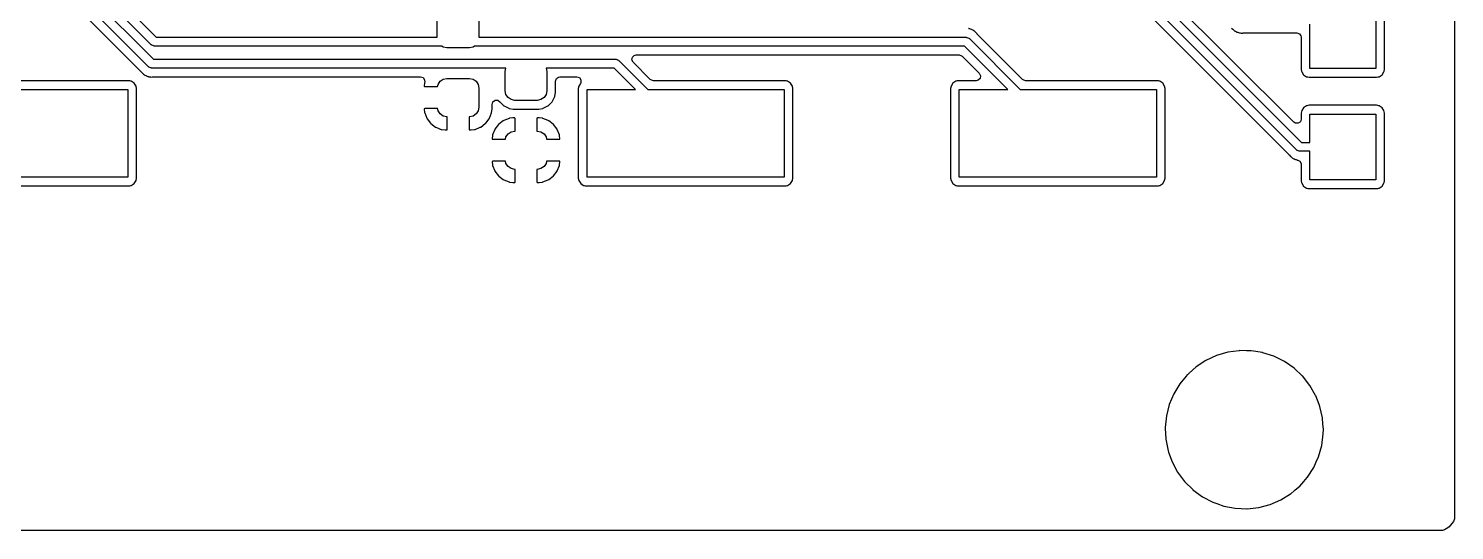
# Model space of a CAD drawing. Extents: x 0.04 to 2.01, y 0.04 to 5.04.
# Drawn here: x 0.728 to 2.01, y 0.037 to 0.488 of the extents above; entities that cross this region are included whole.
import ezdxf

# ---------------------------------------------------------------- set-up
doc = ezdxf.new("R2010")
doc.units = 0
doc.header["$MEASUREMENT"] = 0
doc.layers.add('BLACK', color=7, linetype='CONTINUOUS')

msp = doc.modelspace()

# ---------------------------------------------------------------- linework, layer by layer
at = {"layer": 'BLACK', "linetype": 'CONTINUOUS'}
for p, q in [((2.00982, 3.86016), (2.00982, 0.047923)), ((0.649876, 0.628669), (0.828728, 0.449817)), ((0.835799, 0.453909), (0.654696, 0.635011)), ((0.661417, 0.639426), (0.840213, 0.46063)), ((0.838385, 0.473594), (0.67635, 0.635629)), ((0.683071, 0.640044), (0.8428, 0.480315)), ((1.86537, 0.404034), (1.65033, 0.619081)), ((1.868, 0.379106), (1.63884, 0.608268)), ((1.64326, 0.614989), (1.87242, 0.385827)), ((1.63671, 0.599232), (1.74891, 0.487038)), ((1.93898, 0.511417), (1.93898, 0.452362)), ((1.94687, 0.451585), (1.94687, 0.512195)), ((1.09547, 0.480315), (1.09547, 0.496801)), ((1.13287, 0.496801), (1.13287, 0.480315)), ((1.57328, 0.488184), (1.57303, 0.488209)), ((1.57354, 0.488082), (1.57328, 0.488184)), ((1.57426, 0.487796), (1.57354, 0.488082)), ((1.57354, 0.488082), (1.57354, 0.488082)), ((1.5748, 0.487624), (1.57426, 0.487796)), ((1.57582, 0.487382), (1.5748, 0.487624)), ((1.57612, 0.487178), (1.57582, 0.487382)), ((1.57619, 0.487125), (1.57612, 0.487178)), ((1.57612, 0.487178), (1.57612, 0.487178)), ((1.57696, 0.486719), (1.57619, 0.487125)), ((1.80951, 0.488634), (1.81067, 0.487555)), ((1.81067, 0.487555), (1.81078, 0.487454)), ((1.81078, 0.487454), (1.81132, 0.486911)), ((1.87992, 0.452362), (1.87992, 0.492118)), ((0.8428, 0.480315), (1.09547, 0.480315)), ((1.13287, 0.480315), (1.57094, 0.480315)), ((1.57094, 0.480315), (1.57125, 0.480217)), ((1.57125, 0.480217), (1.57156, 0.480266)), ((1.57156, 0.480266), (1.57238, 0.479848)), ((1.57238, 0.479848), (1.57326, 0.479563)), ((1.57326, 0.479563), (1.57345, 0.479306)), ((1.57345, 0.479306), (1.57373, 0.479162)), ((1.57373, 0.479162), (1.61947, 0.433425)), ((1.57738, 0.486551), (1.57696, 0.486719)), ((1.57764, 0.486306), (1.57738, 0.486551)), ((1.57823, 0.485757), (1.57764, 0.486306)), ((1.57839, 0.485622), (1.57823, 0.485757)), ((1.57853, 0.485522), (1.57839, 0.485622)), ((1.57907, 0.484979), (1.57853, 0.485522)), ((1.57918, 0.484878), (1.57907, 0.484979)), ((1.58061, 0.483554), (1.57918, 0.484878)), ((1.58069, 0.483377), (1.58061, 0.483554)), ((1.5808, 0.483254), (1.58069, 0.483377)), ((1.62159, 0.44246), (1.5808, 0.483254)), ((1.74891, 0.487038), (1.86093, 0.375014)), ((1.81132, 0.486911), (1.81146, 0.486811)), ((1.81146, 0.486811), (1.81162, 0.486676)), ((1.81162, 0.486676), (1.81247, 0.485882)), ((1.81247, 0.485882), (1.81281, 0.485749)), ((1.81281, 0.485749), (1.81281, 0.485749)), ((1.81281, 0.485749), (1.8129, 0.485714)), ((1.8129, 0.485714), (1.81366, 0.485308)), ((1.81366, 0.485308), (1.81373, 0.485255)), ((1.81373, 0.485255), (1.81373, 0.485255)), ((1.81373, 0.485255), (1.81403, 0.485051)), ((1.81403, 0.485051), (1.81438, 0.484968)), ((1.81438, 0.484968), (1.81438, 0.484968)), ((1.81438, 0.484968), (1.81505, 0.484809)), ((1.81505, 0.484809), (1.81559, 0.484637)), ((1.81559, 0.484637), (1.81657, 0.484249)), ((1.81657, 0.484249), (1.81682, 0.484224)), ((1.81682, 0.484224), (1.81706, 0.484224)), ((1.81706, 0.484224), (1.81796, 0.484119)), ((1.81796, 0.484119), (1.81832, 0.484034)), ((1.81832, 0.484034), (1.81946, 0.484189)), ((1.81946, 0.484189), (1.81998, 0.484224)), ((1.81998, 0.484224), (1.86813, 0.484224)), ((1.86813, 0.484224), (1.87042, 0.48348)), ((1.87042, 0.48348), (1.87184, 0.481531)), ((1.87184, 0.481531), (1.87203, 0.480327)), ((1.87203, 0.480327), (1.87203, 0.451585)), ((0.838668, 0.47345), (0.838385, 0.473594)), ((0.838855, 0.473193), (0.838668, 0.47345)), ((0.839731, 0.472908), (0.838855, 0.473193)), ((0.840553, 0.472489), (0.839731, 0.472908)), ((0.840867, 0.472539), (0.840553, 0.472489)), ((0.841169, 0.472441), (0.840867, 0.472539)), ((1.09956, 0.472441), (0.841169, 0.472441)), ((1.10079, 0.47162), (1.09956, 0.472441)), ((1.10408, 0.470965), (1.10079, 0.47162)), ((1.12426, 0.470965), (1.10408, 0.470965)), ((1.12756, 0.47162), (1.12426, 0.470965)), ((1.12879, 0.472441), (1.12756, 0.47162)), ((1.56931, 0.472441), (1.12879, 0.472441)), ((1.27042, 0.46004), (1.2708, 0.462419)), ((1.2708, 0.462419), (1.2725, 0.464122)), ((1.2725, 0.464122), (1.27427, 0.464547)), ((1.27427, 0.464547), (1.56443, 0.464547)), ((1.56443, 0.464547), (1.56672, 0.463803)), ((1.56672, 0.463803), (1.56719, 0.463406)), ((1.56719, 0.463406), (1.58262, 0.447973)), ((1.60833, 0.433425), (1.56931, 0.472441)), ((0.828728, 0.449817), (0.828834, 0.449694)), ((0.828834, 0.449694), (0.82892, 0.449517)), ((0.82892, 0.449517), (0.829184, 0.449272)), ((0.829184, 0.449272), (0.830347, 0.448194)), ((0.836082, 0.453765), (0.835799, 0.453909)), ((0.836269, 0.453508), (0.836082, 0.453765)), ((0.837145, 0.453223), (0.836269, 0.453508)), ((0.837967, 0.452804), (0.837145, 0.453223)), ((0.838281, 0.452854), (0.837967, 0.452804)), ((0.838583, 0.452756), (0.838281, 0.452854)), ((1.15713, 0.452756), (0.838583, 0.452756)), ((0.840213, 0.46063), (1.25598, 0.46063)), ((1.1565, 0.449557), (1.15713, 0.452756)), ((1.1565, 0.432333), (1.1565, 0.449557)), ((1.25435, 0.452756), (1.19326, 0.452756)), ((1.19326, 0.452756), (1.1939, 0.449557)), ((1.1939, 0.449557), (1.1939, 0.432333)), ((1.27368, 0.433425), (1.25435, 0.452756)), ((1.25598, 0.46063), (1.25629, 0.460532)), ((1.25629, 0.460532), (1.2566, 0.460581)), ((1.2566, 0.460581), (1.25742, 0.460163)), ((1.25742, 0.460163), (1.2583, 0.459878)), ((1.2583, 0.459878), (1.25849, 0.459621)), ((1.25849, 0.459621), (1.25877, 0.459477)), ((1.25877, 0.459477), (1.28482, 0.433425)), ((1.27151, 0.457894), (1.27042, 0.46004)), ((1.28695, 0.44246), (1.27151, 0.457894)), ((1.87203, 0.451585), (1.87206, 0.451397)), ((1.87206, 0.451397), (1.87238, 0.449817)), ((1.87238, 0.449817), (1.87249, 0.449282)), ((1.87249, 0.449282), (1.87423, 0.446671)), ((1.93898, 0.452362), (1.87992, 0.452362)), ((1.94467, 0.446671), (1.94641, 0.449282)), ((1.94641, 0.449282), (1.94652, 0.449817)), ((1.94652, 0.449817), (1.94683, 0.451397)), ((1.94683, 0.451397), (1.94687, 0.451585)), ((0.817982, 0.441319), (0.709704, 0.441319)), ((0.819016, 0.441113), (0.817982, 0.441319)), ((0.819908, 0.440936), (0.819016, 0.441113)), ((0.820285, 0.440861), (0.819908, 0.440936)), ((0.819908, 0.440936), (0.819908, 0.440936)), ((0.822896, 0.439116), (0.820285, 0.440861)), ((0.82464, 0.436505), (0.822896, 0.439116)), ((0.825098, 0.434203), (0.82464, 0.436505)), ((0.830347, 0.448194), (0.830452, 0.448092)), ((0.830452, 0.448092), (0.830995, 0.447549)), ((0.830995, 0.447549), (0.831141, 0.447449)), ((0.831141, 0.447449), (0.831296, 0.447314)), ((0.831296, 0.447314), (0.832151, 0.44652)), ((0.832151, 0.44652), (0.832486, 0.446386)), ((0.832486, 0.446386), (0.832486, 0.446386)), ((0.832486, 0.446386), (0.832572, 0.446352)), ((0.832572, 0.446352), (0.833333, 0.445946)), ((0.833333, 0.445946), (0.83341, 0.445893)), ((0.83341, 0.445893), (0.83341, 0.445893)), ((0.83341, 0.445893), (0.833707, 0.445689)), ((0.833707, 0.445689), (0.834056, 0.445606)), ((0.834056, 0.445606), (0.834057, 0.445606)), ((0.834057, 0.445606), (0.834727, 0.445447)), ((0.834727, 0.445447), (0.835271, 0.445275)), ((0.835271, 0.445275), (0.835989, 0.444988)), ((0.835989, 0.444988), (0.83599, 0.444988)), ((0.83599, 0.444988), (0.836245, 0.444886)), ((0.836245, 0.444886), (0.836493, 0.444862)), ((0.836493, 0.444862), (0.836736, 0.444862)), ((0.836736, 0.444862), (0.837636, 0.444757)), ((0.837636, 0.444757), (0.837645, 0.444755)), ((0.837645, 0.444755), (0.837645, 0.444755)), ((0.837645, 0.444755), (0.837995, 0.444672)), ((0.837995, 0.444672), (0.839133, 0.444827)), ((0.839133, 0.444827), (0.839659, 0.444862)), ((0.839659, 0.444862), (1.08039, 0.444862)), ((1.08039, 0.444862), (1.08269, 0.444118)), ((1.08269, 0.444118), (1.0841, 0.442169)), ((1.08403, 0.439462), (1.08368, 0.43657)), ((1.08368, 0.43657), (1.08382, 0.436142)), ((1.08382, 0.436142), (1.08399, 0.436024)), ((1.08399, 0.436024), (1.09572, 0.436024)), ((1.08417, 0.440005), (1.08403, 0.439462)), ((1.0841, 0.442169), (1.08417, 0.440005)), ((1.09572, 0.436024), (1.09613, 0.438089)), ((1.09613, 0.438089), (1.09799, 0.440883)), ((1.09799, 0.440883), (1.10079, 0.44275)), ((1.10079, 0.44275), (1.10408, 0.443406)), ((1.10408, 0.443406), (1.12426, 0.443406)), ((1.12426, 0.443406), (1.12756, 0.44275)), ((1.12756, 0.44275), (1.13035, 0.440883)), ((1.13035, 0.440883), (1.13222, 0.438089)), ((1.13222, 0.438089), (1.13287, 0.434793)), ((1.20179, 0.440965), (1.20254, 0.443256)), ((1.20179, 0.431034), (1.20179, 0.440965)), ((1.20254, 0.443256), (1.20448, 0.444671)), ((1.20448, 0.444671), (1.20569, 0.444862)), ((1.20569, 0.444862), (1.2209, 0.444862)), ((1.2209, 0.444862), (1.22319, 0.444118)), ((1.2226, 0.436505), (1.22215, 0.434203)), ((1.22414, 0.438799), (1.2226, 0.436505)), ((1.22319, 0.444118), (1.2246, 0.442169)), ((1.2246, 0.43976), (1.22414, 0.438799)), ((1.2246, 0.442169), (1.2246, 0.43976)), ((1.28741, 0.442063), (1.28695, 0.44246)), ((1.2897, 0.441319), (1.28741, 0.442063)), ((1.40798, 0.441319), (1.2897, 0.441319)), ((1.40902, 0.441113), (1.40798, 0.441319)), ((1.40991, 0.440936), (1.40902, 0.441113)), ((1.41028, 0.440861), (1.40991, 0.440936)), ((1.40991, 0.440936), (1.40991, 0.440936)), ((1.4129, 0.439116), (1.41028, 0.440861)), ((1.41464, 0.436505), (1.4129, 0.439116)), ((1.4151, 0.434203), (1.41464, 0.436505)), ((1.55725, 0.436505), (1.55679, 0.434203)), ((1.55899, 0.439116), (1.55725, 0.436505)), ((1.56161, 0.440861), (1.55899, 0.439116)), ((1.56198, 0.440936), (1.56161, 0.440861)), ((1.56287, 0.441113), (1.56198, 0.440936)), ((1.56198, 0.440936), (1.56198, 0.440936)), ((1.56391, 0.441319), (1.56287, 0.441113)), ((1.57986, 0.441319), (1.56391, 0.441319)), ((1.58163, 0.441744), (1.57986, 0.441319)), ((1.58334, 0.443447), (1.58163, 0.441744)), ((1.58262, 0.447973), (1.58371, 0.445826)), ((1.58371, 0.445826), (1.58334, 0.443447)), ((1.62206, 0.442063), (1.62159, 0.44246)), ((1.62435, 0.441319), (1.62206, 0.442063)), ((1.74263, 0.441319), (1.62435, 0.441319)), ((1.74366, 0.441113), (1.74263, 0.441319)), ((1.74455, 0.440936), (1.74366, 0.441113)), ((1.74493, 0.440861), (1.74455, 0.440936)), ((1.74455, 0.440936), (1.74455, 0.440936)), ((1.74754, 0.439116), (1.74493, 0.440861)), ((1.74929, 0.436505), (1.74754, 0.439116)), ((1.74974, 0.434203), (1.74929, 0.436505)), ((1.87423, 0.446671), (1.87684, 0.444926)), ((1.87684, 0.444926), (1.87722, 0.444852)), ((1.87722, 0.444852), (1.87722, 0.444852)), ((1.87722, 0.444852), (1.87788, 0.44472)), ((1.87788, 0.44472), (1.87914, 0.444469)), ((1.87914, 0.444469), (1.93975, 0.444469)), ((1.93975, 0.444469), (1.94102, 0.44472)), ((1.94102, 0.44472), (1.94168, 0.444852)), ((1.94168, 0.444852), (1.94206, 0.444926)), ((1.94168, 0.444852), (1.94168, 0.444852)), ((1.94206, 0.444926), (1.94467, 0.446671)), ((0.70482, 0.433425), (0.817205, 0.433425)), ((0.817205, 0.433425), (0.817205, 0.354685)), ((0.825098, 0.353908), (0.825098, 0.434203)), ((1.13287, 0.434793), (1.13287, 0.417569)), ((1.14543, 0.422388), (1.14738, 0.423804)), ((1.14738, 0.423804), (1.14979, 0.423804)), ((1.14979, 0.423804), (1.15158, 0.422501)), ((1.15715, 0.429037), (1.1565, 0.432333)), ((1.15902, 0.426243), (1.15715, 0.429037)), ((1.16181, 0.424376), (1.15902, 0.426243)), ((1.16511, 0.42372), (1.16181, 0.424376)), ((1.18529, 0.42372), (1.16511, 0.42372)), ((1.18858, 0.424376), (1.18529, 0.42372)), ((1.19138, 0.426243), (1.18858, 0.424376)), ((1.19324, 0.429037), (1.19138, 0.426243)), ((1.1939, 0.432333), (1.19324, 0.429037)), ((1.19881, 0.42251), (1.20118, 0.427169)), ((1.20118, 0.427169), (1.20179, 0.431034)), ((1.22215, 0.434203), (1.22215, 0.353908)), ((1.23004, 0.354685), (1.23004, 0.433425)), ((1.23004, 0.433425), (1.27368, 0.433425)), ((1.28482, 0.433425), (1.4072, 0.433425)), ((1.4072, 0.433425), (1.4072, 0.354685)), ((1.4151, 0.353908), (1.4151, 0.434203)), ((1.55679, 0.434203), (1.55679, 0.353908)), ((1.56469, 0.354685), (1.56469, 0.433425)), ((1.56469, 0.433425), (1.60833, 0.433425)), ((1.61947, 0.433425), (1.74185, 0.433425)), ((1.74185, 0.433425), (1.74185, 0.354685)), ((1.74974, 0.353908), (1.74974, 0.434203)), ((1.08378, 0.416176), (1.08367, 0.416021)), ((1.08367, 0.416021), (1.08368, 0.415865)), ((1.08368, 0.415865), (1.08403, 0.4129)), ((1.08428, 0.416339), (1.08378, 0.416176)), ((1.08403, 0.4129), (1.08416, 0.412419)), ((1.08416, 0.412419), (1.08603, 0.407696)), ((1.09572, 0.416339), (1.08428, 0.416339)), ((1.09613, 0.414273), (1.09572, 0.416339)), ((1.09799, 0.411479), (1.09613, 0.414273)), ((1.10079, 0.409612), (1.09799, 0.411479)), ((1.13035, 0.411479), (1.12756, 0.409612)), ((1.13222, 0.414273), (1.13035, 0.411479)), ((1.13287, 0.417569), (1.13222, 0.414273)), ((1.14232, 0.407696), (1.14419, 0.412419)), ((1.14419, 0.412419), (1.14431, 0.4129)), ((1.14431, 0.4129), (1.14467, 0.415865)), ((1.14467, 0.415865), (1.14469, 0.4161)), ((1.14469, 0.420097), (1.14543, 0.422388)), ((1.14469, 0.4161), (1.14469, 0.420097)), ((1.15158, 0.422501), (1.15159, 0.42251)), ((1.15159, 0.42251), (1.15529, 0.418813)), ((1.15529, 0.418813), (1.15556, 0.418674)), ((1.15556, 0.418674), (1.15556, 0.418673)), ((1.15556, 0.418673), (1.15967, 0.416578)), ((1.15967, 0.416578), (1.15994, 0.416439)), ((1.15994, 0.416439), (1.16025, 0.416391)), ((1.16025, 0.416391), (1.16025, 0.416391)), ((1.16025, 0.416391), (1.16366, 0.415851)), ((1.16366, 0.415851), (1.16366, 0.415851)), ((1.16366, 0.415851), (1.16381, 0.415827)), ((1.16381, 0.415827), (1.18658, 0.415827)), ((1.18658, 0.415827), (1.18674, 0.415851)), ((1.18674, 0.415851), (1.19015, 0.416391)), ((1.18674, 0.415851), (1.18674, 0.415851)), ((1.19015, 0.416391), (1.19045, 0.416439)), ((1.19015, 0.416391), (1.19015, 0.416391)), ((1.19045, 0.416439), (1.19072, 0.416578)), ((1.19072, 0.416578), (1.19484, 0.418673)), ((1.19484, 0.418674), (1.19511, 0.418813)), ((1.19484, 0.418673), (1.19484, 0.418674)), ((1.19511, 0.418813), (1.19881, 0.42251)), ((1.87249, 0.414497), (1.87203, 0.412195)), ((1.87203, 0.412195), (1.87203, 0.406791)), ((1.87423, 0.417108), (1.87249, 0.414497)), ((1.87684, 0.418853), (1.87423, 0.417108)), ((1.87722, 0.418928), (1.87684, 0.418853)), ((1.87811, 0.419105), (1.87722, 0.418928)), ((1.87722, 0.418928), (1.87722, 0.418928)), ((1.87914, 0.419311), (1.87811, 0.419105)), ((1.93975, 0.419311), (1.87914, 0.419311)), ((1.87992, 0.385827), (1.87992, 0.411417)), ((1.87992, 0.411417), (1.93898, 0.411417)), ((1.93898, 0.411417), (1.93898, 0.352362)), ((1.94079, 0.419105), (1.93975, 0.419311)), ((1.94168, 0.418928), (1.94079, 0.419105)), ((1.94206, 0.418853), (1.94168, 0.418928)), ((1.94168, 0.418928), (1.94168, 0.418928)), ((1.94467, 0.417108), (1.94206, 0.418853)), ((1.94641, 0.414497), (1.94467, 0.417108)), ((1.94687, 0.412195), (1.94641, 0.414497)), ((1.94687, 0.351585), (1.94687, 0.412195)), ((1.08603, 0.407696), (1.08629, 0.407237)), ((1.08629, 0.407237), (1.08935, 0.403204)), ((1.08935, 0.403204), (1.08972, 0.402831)), ((1.08972, 0.402831), (1.09375, 0.399769)), ((1.09375, 0.399769), (1.09421, 0.399511)), ((1.09421, 0.399511), (1.09893, 0.397641)), ((1.09893, 0.397641), (1.09942, 0.397519)), ((1.09942, 0.397519), (1.10238, 0.39716)), ((1.10408, 0.408957), (1.10079, 0.409612)), ((1.10433, 0.408957), (1.10408, 0.408957)), ((1.10421, 0.397308), (1.10433, 0.39747)), ((1.10433, 0.39747), (1.10433, 0.408957)), ((1.12426, 0.408957), (1.12402, 0.408957)), ((1.12402, 0.408957), (1.12402, 0.397763)), ((1.12402, 0.397763), (1.12418, 0.397264)), ((1.12756, 0.409612), (1.12426, 0.408957)), ((1.12597, 0.39716), (1.12893, 0.397519)), ((1.12893, 0.397519), (1.12941, 0.397641)), ((1.12941, 0.397641), (1.13413, 0.399511)), ((1.13413, 0.399511), (1.13459, 0.399769)), ((1.13459, 0.399769), (1.13863, 0.402831)), ((1.13863, 0.402831), (1.139, 0.403204)), ((1.139, 0.403204), (1.14206, 0.407237)), ((1.14206, 0.407237), (1.14232, 0.407696)), ((1.14705, 0.397422), (1.14518, 0.392699)), ((1.14731, 0.397881), (1.14705, 0.397422)), ((1.15037, 0.401914), (1.14731, 0.397881)), ((1.15074, 0.402287), (1.15037, 0.401914)), ((1.15478, 0.405349), (1.15074, 0.402287)), ((1.15524, 0.405607), (1.15478, 0.405349)), ((1.15996, 0.407477), (1.15524, 0.405607)), ((1.16044, 0.407599), (1.15996, 0.407477)), ((1.1634, 0.407958), (1.16044, 0.407599)), ((1.16364, 0.407972), (1.1634, 0.407958)), ((1.16503, 0.407972), (1.16364, 0.407972)), ((1.16519, 0.407854), (1.16503, 0.407972)), ((1.16535, 0.407355), (1.16519, 0.407854)), ((1.16535, 0.396161), (1.16535, 0.407355)), ((1.18516, 0.40781), (1.18504, 0.407648)), ((1.18504, 0.407648), (1.18504, 0.396161)), ((1.18566, 0.407972), (1.18516, 0.40781)), ((1.18675, 0.407972), (1.18566, 0.407972)), ((1.18699, 0.407958), (1.18675, 0.407972)), ((1.18995, 0.407599), (1.18699, 0.407958)), ((1.19044, 0.407477), (1.18995, 0.407599)), ((1.19516, 0.405607), (1.19044, 0.407477)), ((1.19562, 0.405349), (1.19516, 0.405607)), ((1.19965, 0.402287), (1.19562, 0.405349)), ((1.20002, 0.401914), (1.19965, 0.402287)), ((1.20309, 0.397881), (1.20002, 0.401914)), ((1.20334, 0.397422), (1.20309, 0.397881)), ((1.20521, 0.392699), (1.20334, 0.397422)), ((1.86693, 0.403084), (1.86537, 0.404034)), ((1.86933, 0.403084), (1.86693, 0.403084)), ((1.87128, 0.4045), (1.86933, 0.403084)), ((1.87203, 0.406791), (1.87128, 0.4045)), ((1.10238, 0.39716), (1.10262, 0.397146)), ((1.10262, 0.397146), (1.10371, 0.397146)), ((1.10371, 0.397146), (1.10421, 0.397308)), ((1.12418, 0.397264), (1.12434, 0.397146)), ((1.12434, 0.397146), (1.12573, 0.397146)), ((1.12573, 0.397146), (1.12597, 0.39716)), ((1.14506, 0.392218), (1.14471, 0.389326)), ((1.14471, 0.389326), (1.14485, 0.388897)), ((1.14485, 0.388897), (1.14501, 0.38878)), ((1.14501, 0.38878), (1.15674, 0.38878)), ((1.14518, 0.392699), (1.14506, 0.392218)), ((1.15674, 0.38878), (1.15715, 0.390845)), ((1.15715, 0.390845), (1.15902, 0.393639)), ((1.15902, 0.393639), (1.16181, 0.395506)), ((1.16181, 0.395506), (1.16511, 0.396161)), ((1.16511, 0.396161), (1.16535, 0.396161)), ((1.18504, 0.396161), (1.18529, 0.396161)), ((1.18529, 0.396161), (1.18858, 0.395506)), ((1.18858, 0.395506), (1.19138, 0.393639)), ((1.19138, 0.393639), (1.19324, 0.390845)), ((1.19324, 0.390845), (1.19365, 0.38878)), ((1.19365, 0.38878), (1.20509, 0.38878)), ((1.20509, 0.38878), (1.20559, 0.388942)), ((1.20534, 0.392218), (1.20521, 0.392699)), ((1.20569, 0.389253), (1.20534, 0.392218)), ((1.20559, 0.388942), (1.2057, 0.389097)), ((1.2057, 0.389097), (1.20569, 0.389253)), ((1.87242, 0.385827), (1.87992, 0.385827)), ((1.86093, 0.375014), (1.86104, 0.374891)), ((1.86104, 0.374891), (1.86112, 0.374714)), ((1.86112, 0.374714), (1.86139, 0.374469)), ((1.86139, 0.374469), (1.86255, 0.373391)), ((1.86255, 0.373391), (1.86266, 0.373289)), ((1.86266, 0.373289), (1.8632, 0.372746)), ((1.8632, 0.372746), (1.86335, 0.372646)), ((1.86335, 0.372646), (1.8635, 0.37251)), ((1.8635, 0.37251), (1.86393, 0.37211)), ((1.86393, 0.37211), (1.86436, 0.371716)), ((1.86829, 0.378962), (1.868, 0.379106)), ((1.86847, 0.378705), (1.86829, 0.378962)), ((1.86935, 0.37842), (1.86847, 0.378705)), ((1.87017, 0.378001), (1.86935, 0.37842)), ((1.87049, 0.378051), (1.87017, 0.378001)), ((1.87079, 0.377953), (1.87049, 0.378051)), ((1.87992, 0.377953), (1.87079, 0.377953)), ((1.87992, 0.352362), (1.87992, 0.377953)), ((1.1448, 0.368932), (1.14469, 0.368777)), ((1.14469, 0.368777), (1.1447, 0.368621)), ((1.1447, 0.368621), (1.14506, 0.365656)), ((1.1453, 0.369094), (1.1448, 0.368932)), ((1.14506, 0.365656), (1.14518, 0.365175)), ((1.14518, 0.365175), (1.14705, 0.360452)), ((1.15674, 0.369094), (1.1453, 0.369094)), ((1.14705, 0.360452), (1.14731, 0.359993)), ((1.14731, 0.359993), (1.15037, 0.35596)), ((1.15715, 0.367029), (1.15674, 0.369094)), ((1.15902, 0.364235), (1.15715, 0.367029)), ((1.16181, 0.362368), (1.15902, 0.364235)), ((1.16511, 0.361713), (1.16181, 0.362368)), ((1.16535, 0.361713), (1.16511, 0.361713)), ((1.16535, 0.350226), (1.16535, 0.361713)), ((1.18529, 0.361713), (1.18504, 0.361713)), ((1.18504, 0.361713), (1.18504, 0.350519)), ((1.18858, 0.362368), (1.18529, 0.361713)), ((1.19138, 0.364235), (1.18858, 0.362368)), ((1.19324, 0.367029), (1.19138, 0.364235)), ((1.19365, 0.369094), (1.19324, 0.367029)), ((1.20538, 0.369094), (1.19365, 0.369094)), ((1.20002, 0.35596), (1.20309, 0.359993)), ((1.20309, 0.359993), (1.20334, 0.360452)), ((1.20334, 0.360452), (1.20521, 0.365175)), ((1.20521, 0.365175), (1.20534, 0.365656)), ((1.20534, 0.365656), (1.20569, 0.368548)), ((1.20555, 0.368977), (1.20538, 0.369094)), ((1.20569, 0.368548), (1.20555, 0.368977)), ((1.86436, 0.371716), (1.86469, 0.371583)), ((1.86469, 0.371583), (1.86469, 0.371583)), ((1.86469, 0.371583), (1.86478, 0.371549)), ((1.86478, 0.371549), (1.86554, 0.371142)), ((1.86554, 0.371142), (1.86561, 0.37109)), ((1.86561, 0.37109), (1.86561, 0.37109)), ((1.86561, 0.37109), (1.86591, 0.370886)), ((1.86591, 0.370886), (1.86626, 0.370803)), ((1.86626, 0.370803), (1.86626, 0.370803)), ((1.86626, 0.370803), (1.86693, 0.370644)), ((1.86693, 0.370644), (1.86748, 0.370472)), ((1.86748, 0.370472), (1.86819, 0.370185)), ((1.86819, 0.370185), (1.86819, 0.370185)), ((1.86819, 0.370185), (1.86845, 0.370083)), ((1.86845, 0.370083), (1.8687, 0.370059)), ((1.8687, 0.370059), (1.86871, 0.370059)), ((1.86871, 0.370059), (1.86899, 0.369991)), ((1.86899, 0.369991), (1.86896, 0.369879)), ((1.86896, 0.369879), (1.87072, 0.369113)), ((1.87072, 0.369113), (1.87194, 0.367035)), ((1.87194, 0.367035), (1.87203, 0.366198)), ((1.87203, 0.366198), (1.87203, 0.351585)), ((0.639262, 0.346791), (0.817982, 0.346791)), ((0.817205, 0.354685), (0.640039, 0.354685)), ((0.817982, 0.346791), (0.819016, 0.346997)), ((0.819016, 0.346997), (0.819908, 0.347174)), ((0.819908, 0.347174), (0.820285, 0.347249)), ((0.819908, 0.347174), (0.819908, 0.347174)), ((0.820285, 0.347249), (0.822896, 0.348994)), ((0.822896, 0.348994), (0.82464, 0.351605)), ((0.82464, 0.351605), (0.825098, 0.353908)), ((1.15037, 0.35596), (1.15074, 0.355587)), ((1.15074, 0.355587), (1.15478, 0.352525)), ((1.15478, 0.352525), (1.15524, 0.352267)), ((1.15524, 0.352267), (1.15996, 0.350397)), ((1.15996, 0.350397), (1.16044, 0.350275)), ((1.16044, 0.350275), (1.1634, 0.349916)), ((1.1634, 0.349916), (1.16364, 0.349902)), ((1.16364, 0.349902), (1.16474, 0.349902)), ((1.16474, 0.349902), (1.16524, 0.350064)), ((1.16524, 0.350064), (1.16535, 0.350226)), ((1.18504, 0.350519), (1.1852, 0.35002)), ((1.1852, 0.35002), (1.18536, 0.349902)), ((1.18536, 0.349902), (1.18675, 0.349902)), ((1.18675, 0.349902), (1.18699, 0.349916)), ((1.18699, 0.349916), (1.18995, 0.350275)), ((1.18995, 0.350275), (1.19044, 0.350397)), ((1.19044, 0.350397), (1.19516, 0.352267)), ((1.19516, 0.352267), (1.19562, 0.352525)), ((1.19562, 0.352525), (1.19965, 0.355587)), ((1.19965, 0.355587), (1.20002, 0.35596)), ((1.22215, 0.353908), (1.2226, 0.351605)), ((1.2226, 0.351605), (1.22435, 0.348994)), ((1.22435, 0.348994), (1.22696, 0.347249)), ((1.22696, 0.347249), (1.22734, 0.347174)), ((1.22734, 0.347174), (1.22734, 0.347174)), ((1.22734, 0.347174), (1.22823, 0.346997)), ((1.22823, 0.346997), (1.22926, 0.346791)), ((1.22926, 0.346791), (1.40798, 0.346791)), ((1.4072, 0.354685), (1.23004, 0.354685)), ((1.40798, 0.346791), (1.40902, 0.346997)), ((1.40902, 0.346997), (1.40991, 0.347174)), ((1.40991, 0.347174), (1.41028, 0.347249)), ((1.40991, 0.347174), (1.40991, 0.347174)), ((1.41028, 0.347249), (1.4129, 0.348994)), ((1.4129, 0.348994), (1.41464, 0.351605)), ((1.41464, 0.351605), (1.4151, 0.353908)), ((1.55679, 0.353908), (1.55725, 0.351605)), ((1.55725, 0.351605), (1.55899, 0.348994)), ((1.55899, 0.348994), (1.56161, 0.347249)), ((1.56161, 0.347249), (1.56198, 0.347174)), ((1.56198, 0.347174), (1.56198, 0.347174)), ((1.56198, 0.347174), (1.56287, 0.346997)), ((1.56287, 0.346997), (1.56391, 0.346791)), ((1.56391, 0.346791), (1.74263, 0.346791)), ((1.74185, 0.354685), (1.56469, 0.354685)), ((1.74263, 0.346791), (1.74366, 0.346997)), ((1.74366, 0.346997), (1.74455, 0.347174)), ((1.74455, 0.347174), (1.74493, 0.347249)), ((1.74455, 0.347174), (1.74455, 0.347174)), ((1.74493, 0.347249), (1.74754, 0.348994)), ((1.74754, 0.348994), (1.74929, 0.351605)), ((1.74929, 0.351605), (1.74974, 0.353908)), ((1.87203, 0.351585), (1.87206, 0.351397)), ((1.87206, 0.351397), (1.87236, 0.349902)), ((1.87236, 0.349902), (1.87249, 0.349282)), ((1.87249, 0.349282), (1.87423, 0.346671)), ((1.87423, 0.346671), (1.87684, 0.344926)), ((1.93898, 0.352362), (1.87992, 0.352362)), ((1.94206, 0.344926), (1.94467, 0.346671)), ((1.94467, 0.346671), (1.94641, 0.349282)), ((1.94641, 0.349282), (1.94654, 0.349902)), ((1.94654, 0.349902), (1.94683, 0.351397)), ((1.94683, 0.351397), (1.94687, 0.351585)), ((1.87684, 0.344926), (1.87722, 0.344852)), ((1.87722, 0.344852), (1.87722, 0.344852)), ((1.87722, 0.344852), (1.87811, 0.344674)), ((1.87811, 0.344674), (1.87914, 0.344469)), ((1.87914, 0.344469), (1.93975, 0.344469)), ((1.93975, 0.344469), (1.94079, 0.344674)), ((1.94079, 0.344674), (1.94168, 0.344852)), ((1.94168, 0.344852), (1.94206, 0.344926)), ((1.94168, 0.344852), (1.94168, 0.344852)), ((1.79597, 0.194536), (1.7864, 0.190125)), ((1.80609, 0.197484), (1.79597, 0.194536)), ((1.81131, 0.198194), (1.80609, 0.197484)), ((1.81638, 0.198885), (1.81131, 0.198194)), ((1.81653, 0.198905), (1.81638, 0.198885)), ((1.81638, 0.198885), (1.81638, 0.198885)), ((1.82298, 0.19882), (1.81653, 0.198905)), ((1.82692, 0.198769), (1.82298, 0.19882)), ((1.82706, 0.198767), (1.82692, 0.198769)), ((1.8272, 0.198744), (1.82706, 0.198767)), ((1.83732, 0.197097), (1.8272, 0.198744)), ((1.8272, 0.198744), (1.8272, 0.198744)), ((1.83732, 0.197096), (1.83732, 0.197097)), ((1.83746, 0.197073), (1.83732, 0.197096)), ((1.84749, 0.193861), (1.83746, 0.197073)), ((1.85694, 0.189201), (1.84749, 0.193861)), ((1.77748, 0.184252), (1.77132, 0.178746)), ((1.77759, 0.184348), (1.77748, 0.184252)), ((1.77748, 0.184252), (1.77748, 0.184252)), ((1.77771, 0.184427), (1.77759, 0.184348)), ((1.78628, 0.190046), (1.77771, 0.184427)), ((1.7864, 0.190125), (1.78628, 0.190046)), ((1.78628, 0.190046), (1.78628, 0.190046)), ((1.8656, 0.183196), (1.85694, 0.189201)), ((1.86571, 0.183097), (1.8656, 0.183196)), ((1.87317, 0.176076), (1.86571, 0.183097)), ((1.763, 0.169232), (1.75753, 0.160224)), ((1.7686, 0.175977), (1.763, 0.169232)), ((1.76964, 0.177221), (1.7686, 0.175977)), ((1.76973, 0.177332), (1.76964, 0.177221)), ((1.76964, 0.177221), (1.76964, 0.177221)), ((1.77132, 0.178746), (1.76973, 0.177332)), ((1.87328, 0.175977), (1.87317, 0.176076)), ((1.87317, 0.176076), (1.87317, 0.176076)), ((1.87336, 0.175863), (1.87328, 0.175977)), ((1.87869, 0.169108), (1.87336, 0.175863)), ((1.8798, 0.167703), (1.87869, 0.169108)), ((1.88503, 0.158555), (1.8798, 0.167703)), ((1.75753, 0.160224), (1.75345, 0.150508)), ((1.88508, 0.158421), (1.88503, 0.158555)), ((1.8881, 0.150642), (1.88508, 0.158421)), ((1.75345, 0.150508), (1.75086, 0.140296)), ((1.88884, 0.148736), (1.8881, 0.150642)), ((1.89117, 0.13846), (1.88884, 0.148736)), ((1.75086, 0.140296), (1.74981, 0.129814)), ((1.74981, 0.129814), (1.74983, 0.129299)), ((1.74983, 0.129299), (1.75031, 0.11929)), ((1.89118, 0.138316), (1.89117, 0.13846)), ((1.89155, 0.133284), (1.89118, 0.138316)), ((1.89118, 0.138316), (1.89118, 0.138316)), ((1.89195, 0.127953), (1.89155, 0.133284)), ((1.75031, 0.11929), (1.75237, 0.108956)), ((1.89052, 0.113781), (1.89185, 0.124232)), ((1.89185, 0.124232), (1.89195, 0.127953)), ((1.75237, 0.108956), (1.75242, 0.10882)), ((1.75242, 0.10882), (1.75242, 0.10882)), ((1.75242, 0.10882), (1.75283, 0.10767)), ((1.75283, 0.10767), (1.75593, 0.09904)), ((1.88559, 0.09904), (1.8876, 0.103509)), ((1.8876, 0.103509), (1.88766, 0.10364)), ((1.8876, 0.103509), (1.8876, 0.103509)), ((1.88766, 0.10364), (1.89052, 0.113781)), ((1.75593, 0.09904), (1.76091, 0.089759)), ((1.76091, 0.089759), (1.76722, 0.081317)), ((1.87764, 0.085173), (1.88334, 0.094034)), ((1.88334, 0.094034), (1.88559, 0.09904)), ((1.76722, 0.081317), (1.76732, 0.081215)), ((1.76732, 0.081215), (1.77454, 0.074058)), ((1.86673, 0.0739), (1.87069, 0.077252)), ((1.87069, 0.077252), (1.87426, 0.081317)), ((1.87426, 0.081317), (1.87754, 0.085064)), ((1.87754, 0.085064), (1.87764, 0.085173)), ((1.87754, 0.085064), (1.87754, 0.085064)), ((1.77454, 0.074058), (1.7747, 0.0739)), ((1.7747, 0.0739), (1.7832, 0.06767)), ((1.7832, 0.06767), (1.79252, 0.062764)), ((1.84887, 0.062831), (1.85369, 0.0649)), ((1.85369, 0.0649), (1.85381, 0.064976)), ((1.85381, 0.064976), (1.86253, 0.070368)), ((1.85381, 0.064976), (1.85381, 0.064976)), ((1.86253, 0.070368), (1.86265, 0.070444)), ((1.86253, 0.070368), (1.86253, 0.070368)), ((1.86265, 0.070444), (1.86595, 0.073242)), ((1.86595, 0.073242), (1.86673, 0.0739)), ((1.79252, 0.062764), (1.79266, 0.062716)), ((1.79266, 0.062716), (1.79266, 0.062716)), ((1.79266, 0.062716), (1.79614, 0.061501)), ((1.79614, 0.061501), (1.80247, 0.05929)), ((1.80247, 0.05929), (1.81282, 0.057325)), ((1.81282, 0.057325), (1.81808, 0.057118)), ((1.81808, 0.057118), (1.8232, 0.056917)), ((1.8232, 0.056917), (1.8232, 0.056917)), ((1.8232, 0.056917), (1.82335, 0.056911)), ((1.82335, 0.056911), (1.82873, 0.057501)), ((1.82873, 0.057501), (1.83368, 0.058043)), ((1.83368, 0.058043), (1.83382, 0.058058)), ((1.83368, 0.058043), (1.83368, 0.058043)), ((1.83382, 0.058058), (1.84401, 0.060741)), ((1.84401, 0.060741), (1.84414, 0.060798)), ((1.84414, 0.060798), (1.84887, 0.062831)), ((1.84414, 0.060798), (1.84414, 0.060798)), ((2.00396, 0.039684), (2.00083, 0.037922)), ((2.00509, 0.040646), (2.00396, 0.039684)), ((2.00639, 0.04226), (2.00509, 0.040646)), ((2.00897, 0.045489), (2.00639, 0.04226)), ((2.00982, 0.047923), (2.00897, 0.045489)), ((1.99892, 0.037421), (0.04742, 0.037421)), ((2.00083, 0.037922), (1.99892, 0.037421))]:
    msp.add_line(p, q, dxfattribs=at)

doc.saveas('drawing.dxf')
